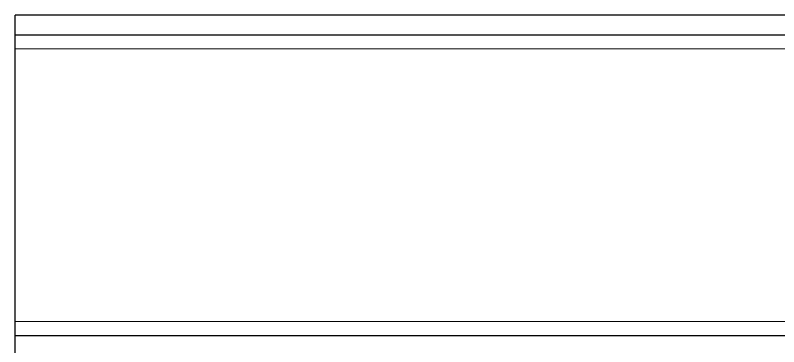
# Model space of a CAD drawing. Header units: millimetres. Extents: x 15 to 1184, y 5 to 836.
# Drawn here: x 400.2 to 468.6, y 642.8 to 672.6 of the extents above; entities that cross this region are included whole.
import ezdxf

# ---------------------------------------------------------------- set-up
doc = ezdxf.new("R2010")
doc.units = ezdxf.units.MM

msp = doc.modelspace()

# ---------------------------------------------------------------- linework, layer by layer
at = {"color": 7, "linetype": 'Continuous', "lineweight": 25}
for p, q in [((400.157, 670.836), (400.157, 672.579)), ((552.556, 672.579), (400.157, 672.579)), ((400.157, 670.836), (552.556, 670.836)), ((400.157, 669.566), (400.157, 670.836)), ((400.157, 645.111), (400.157, 669.566)), ((400.157, 643.841), (400.157, 645.111)), ((552.556, 643.841), (400.157, 643.841)), ((400.157, 642.099), (400.157, 643.841))]:
    msp.add_line(p, q, dxfattribs=at)
at = {"color": 8, "linetype": 'Continuous', "lineweight": 18}
for p, q in [((545.147, 669.566), (400.157, 669.566)), ((545.788, 645.111), (400.157, 645.111))]:
    msp.add_line(p, q, dxfattribs=at)

doc.saveas('drawing.dxf')
